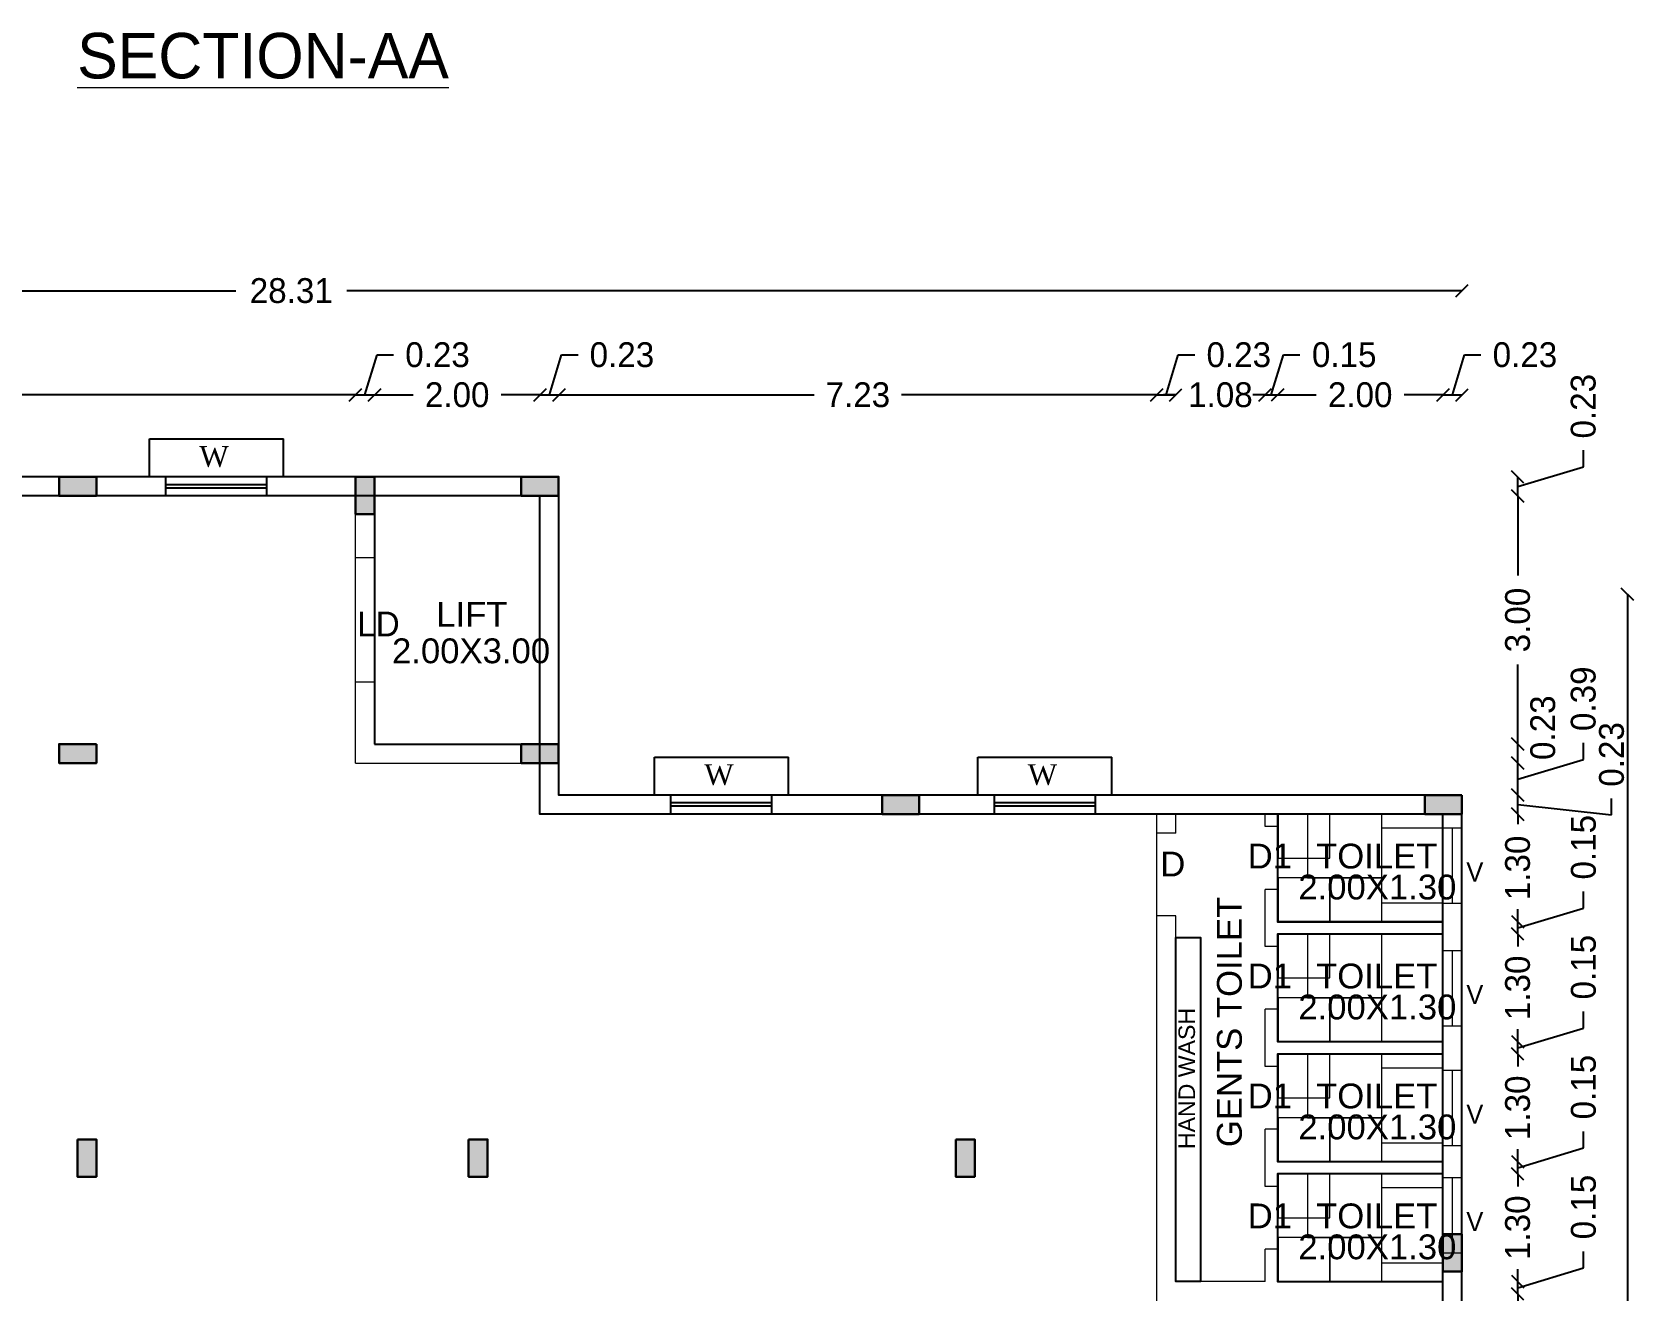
# Model space of a CAD drawing. Header units: metres. Extents: x -1560950 to -1560825, y 42726 to 42863.
# Drawn here: x -1560902.69 to -1560883.2, y 42806.38 to 42821.6 of the extents above; entities that cross this region are included whole.
import ezdxf

# ---------------------------------------------------------------- set-up
doc = ezdxf.new("R2010")
doc.units = ezdxf.units.M
doc.header["$LTSCALE"] = 750
doc.header["$MEASUREMENT"] = 0
doc.header["$PDMODE"] = 35
doc.header["$PDSIZE"] = 50
doc.layers.get('0').update_dxf_attribs({"lineweight": 5})
doc.layers.get('Defpoints').update_dxf_attribs({"lineweight": 0})
for name, color, linetype in [('BLK_1_FLR_1_BLT_UP_AREA', 1, 'Continuous'), ('BLK_1_FLR_1_CARPET_AREA', 10, 'Continuous'), ('BLK_1_FLR_1_LIFT_1', 30, 'Continuous'), ('BLK_1_FLR_1_REGULAR_ROOM_1', 117, 'Continuous'), ('BLK_1_FLR_1_URINAL', 235, 'Continuous'), ('BLK_1_FLR_1_WATER_CLOSET', 213, 'Continuous')]:
    doc.layers.add(name, color=color, linetype=linetype)
for name, color, linetype, lineweight in [('BLK_1_FLR_1_DRINKING_WATER', 7, 'Continuous', 5), ('BLK_1_FLR_1_SP_WC', 233, 'Continuous', 5), ('BLK_1_FLR_1_WASH', 243, 'Continuous', 5), ('TOILET_VENTILATION', 6, 'Continuous', 5), ('wall', 7, 'Continuous', 30)]:
    doc.layers.add(name, color=color, linetype=linetype, lineweight=lineweight)
doc.styles.add('2', font='swisscb.ttf', dxfattribs={"height": 1.1})
doc.styles.get("Standard").update_dxf_attribs({"font": 'arial.ttf'})
doc.styles.add('sunahari', font='framd.ttf', dxfattribs={"height": 0.3})
doc.dimstyles.new('CIVIL Mt.1', dxfattribs={"dimscale": 0, "dimtxt": 0.4, "dimasz": 0.15, "dimexe": 0.18, "dimexo": 0.0625, "dimgap": 0.1, "dimtad": 0, "dimzin": 0, "dimdsep": 46, "dimtxsty": 'sunahari', "dimblk": 'OBLIQUE', "dimcen": 0.09, "dimse1": 1, "dimse2": 1, "dimclrd": 253, "dimclrt": 4, "dimadec": 0, "dimazin": 0, "dimtfac": 1, "dimtofl": 0, "dimtmove": 1, "dimatfit": 3, "dimfxl": 0, "dimfrac": 2, "dimtolj": 1, "dimtzin": 0, "dimarcsym": 0})

# ---------------------------------------------------------------- blocks, each defined once
blk = doc.blocks.new('A$C1C442E2B')
at = {"ltscale": 0.25}
h = blk.add_hatch(color=43, dxfattribs=at)
h.dxf.hatch_style = 1
h.paths.add_polyline_path([(0.23, 0.45), (0, 0.45), (0, 0), (0.23, 0)])
at = {"layer": 'wall', "color": 240, "ltscale": 0.25}
blk.add_lwpolyline([(0, 0.45), (0.23, 0.45), (0.23, 0), (0, 0)], close=True, dxfattribs=at)
blk = doc.blocks.new('_Oblique')
at = {"color": 0, "linetype": 'ByBlock', "lineweight": -2}
blk.add_line((-0.5, -0.5), (0.5, 0.5), dxfattribs=at)
blk = doc.blocks.new('*D1147')
at = {"color": 253, "lineweight": -2, "ltscale": 0.25}
for p, q in [((-1560909.279, 42817.216), (-1560904.688, 42817.216)), ((-1560898.779, 42817.216), (-1560903.37, 42817.216))]:
    blk.add_line(p, q, dxfattribs=at)
at = {"layer": 'Defpoints', "color": 0, "ltscale": 0.25}
for p in [(-1560898.779, 42817.216), (-1560898.779, 42816.224), (-1560909.279, 42815.994)]:
    blk.add_point(p, dxfattribs=at)
at = {"color": 253, "lineweight": -2, "ltscale": 0.25, "xscale": 0.15, "yscale": 0.15, "zscale": 0.15, "rotation": 180}
blk.add_blockref('_Oblique', (-1560909.279, 42817.216), dxfattribs=at)
at = {"color": 253, "lineweight": -2, "ltscale": 0.25, "xscale": 0.15, "yscale": 0.15, "zscale": 0.15}
blk.add_blockref('_Oblique', (-1560898.779, 42817.216), dxfattribs=at)
at = {"color": 4, "ltscale": 0.25, "insert": (-1560904.029, 42817.216), "char_height": 0.3, "attachment_point": 5, "style": 'sunahari'}
blk.add_mtext('\\A1;10.50', dxfattribs=at)
blk = doc.blocks.new('*D1148')
at = {"color": 253, "lineweight": -2, "ltscale": 0.25}
for p, q in [((-1560898.664, 42817.216), (-1560898.518, 42817.7)), ((-1560898.518, 42817.7), (-1560898.318, 42817.7)), ((-1560898.779, 42817.216), (-1560898.549, 42817.216))]:
    blk.add_line(p, q, dxfattribs=at)
at = {"layer": 'Defpoints', "color": 0, "ltscale": 0.25}
for p in [(-1560898.549, 42817.216), (-1560898.779, 42816.224), (-1560898.549, 42815.994)]:
    blk.add_point(p, dxfattribs=at)
at = {"color": 253, "lineweight": -2, "ltscale": 0.25, "xscale": 0.15, "yscale": 0.15, "zscale": 0.15, "rotation": 180}
blk.add_blockref('_Oblique', (-1560898.779, 42817.216), dxfattribs=at)
at = {"color": 253, "lineweight": -2, "ltscale": 0.25, "xscale": 0.15, "yscale": 0.15, "zscale": 0.15}
blk.add_blockref('_Oblique', (-1560898.549, 42817.216), dxfattribs=at)
at = {"color": 4, "ltscale": 0.25, "insert": (-1560897.787, 42817.7), "char_height": 0.3, "attachment_point": 5, "style": 'sunahari'}
blk.add_mtext('\\A1;0.23', dxfattribs=at)
blk = doc.blocks.new('*D1149')
at = {"color": 253, "lineweight": -2, "ltscale": 0.25}
for p, q in [((-1560898.549, 42817.216), (-1560898.082, 42817.216)), ((-1560896.549, 42817.216), (-1560897.016, 42817.216))]:
    blk.add_line(p, q, dxfattribs=at)
at = {"layer": 'Defpoints', "color": 0, "ltscale": 0.25}
for p in [(-1560896.549, 42817.216), (-1560898.549, 42815.994), (-1560896.549, 42815.994)]:
    blk.add_point(p, dxfattribs=at)
at = {"color": 253, "lineweight": -2, "ltscale": 0.25, "xscale": 0.15, "yscale": 0.15, "zscale": 0.15, "rotation": 180}
blk.add_blockref('_Oblique', (-1560898.549, 42817.216), dxfattribs=at)
at = {"color": 253, "lineweight": -2, "ltscale": 0.25, "xscale": 0.15, "yscale": 0.15, "zscale": 0.15}
blk.add_blockref('_Oblique', (-1560896.549, 42817.216), dxfattribs=at)
at = {"color": 4, "ltscale": 0.25, "insert": (-1560897.549, 42817.216), "char_height": 0.3, "attachment_point": 5, "style": 'sunahari'}
blk.add_mtext('\\A1;2.00', dxfattribs=at)
blk = doc.blocks.new('*D1150')
at = {"color": 253, "lineweight": -2, "ltscale": 0.25}
for p, q in [((-1560896.434, 42817.216), (-1560896.288, 42817.7)), ((-1560896.288, 42817.7), (-1560896.088, 42817.7)), ((-1560896.549, 42817.216), (-1560896.319, 42817.216))]:
    blk.add_line(p, q, dxfattribs=at)
at = {"layer": 'Defpoints', "color": 0, "ltscale": 0.25}
for p in [(-1560896.319, 42817.216), (-1560896.319, 42816.224), (-1560896.549, 42815.994)]:
    blk.add_point(p, dxfattribs=at)
at = {"color": 253, "lineweight": -2, "ltscale": 0.25, "xscale": 0.15, "yscale": 0.15, "zscale": 0.15, "rotation": 180}
blk.add_blockref('_Oblique', (-1560896.549, 42817.216), dxfattribs=at)
at = {"color": 253, "lineweight": -2, "ltscale": 0.25, "xscale": 0.15, "yscale": 0.15, "zscale": 0.15}
blk.add_blockref('_Oblique', (-1560896.319, 42817.216), dxfattribs=at)
at = {"color": 4, "ltscale": 0.25, "insert": (-1560895.557, 42817.7), "char_height": 0.3, "attachment_point": 5, "style": 'sunahari'}
blk.add_mtext('\\A1;0.23', dxfattribs=at)
blk = doc.blocks.new('*D1151')
at = {"color": 253, "lineweight": -2, "ltscale": 0.25}
for p, q in [((-1560896.319, 42817.216), (-1560893.233, 42817.216)), ((-1560889.091, 42817.216), (-1560892.177, 42817.216))]:
    blk.add_line(p, q, dxfattribs=at)
at = {"layer": 'Defpoints', "color": 0, "ltscale": 0.25}
for p in [(-1560889.091, 42817.216), (-1560896.319, 42816.224), (-1560889.091, 42812.147)]:
    blk.add_point(p, dxfattribs=at)
at = {"color": 253, "lineweight": -2, "ltscale": 0.25, "xscale": 0.15, "yscale": 0.15, "zscale": 0.15, "rotation": 180}
blk.add_blockref('_Oblique', (-1560896.319, 42817.216), dxfattribs=at)
at = {"color": 253, "lineweight": -2, "ltscale": 0.25, "xscale": 0.15, "yscale": 0.15, "zscale": 0.15}
blk.add_blockref('_Oblique', (-1560889.091, 42817.216), dxfattribs=at)
at = {"color": 4, "ltscale": 0.25, "insert": (-1560892.705, 42817.216), "char_height": 0.3, "attachment_point": 5, "style": 'sunahari'}
blk.add_mtext('\\A1;7.23', dxfattribs=at)
blk = doc.blocks.new('*D1152')
at = {"color": 253, "lineweight": -2, "ltscale": 0.25}
for p, q in [((-1560888.976, 42817.216), (-1560888.831, 42817.7)), ((-1560888.831, 42817.7), (-1560888.631, 42817.7)), ((-1560889.091, 42817.216), (-1560888.861, 42817.216))]:
    blk.add_line(p, q, dxfattribs=at)
at = {"layer": 'Defpoints', "color": 0, "ltscale": 0.25}
for p in [(-1560888.861, 42817.216), (-1560889.091, 42812.147), (-1560888.861, 42812.147)]:
    blk.add_point(p, dxfattribs=at)
at = {"color": 253, "lineweight": -2, "ltscale": 0.25, "xscale": 0.15, "yscale": 0.15, "zscale": 0.15, "rotation": 180}
blk.add_blockref('_Oblique', (-1560889.091, 42817.216), dxfattribs=at)
at = {"color": 253, "lineweight": -2, "ltscale": 0.25, "xscale": 0.15, "yscale": 0.15, "zscale": 0.15}
blk.add_blockref('_Oblique', (-1560888.861, 42817.216), dxfattribs=at)
at = {"color": 4, "ltscale": 0.25, "insert": (-1560888.099, 42817.7), "char_height": 0.3, "attachment_point": 5, "style": 'sunahari'}
blk.add_mtext('\\A1;0.23', dxfattribs=at)
blk = doc.blocks.new('*D1153')
at = {"color": 253, "lineweight": -2, "ltscale": 0.25}
for p, q in [((-1560888.861, 42817.216), (-1560889.011, 42817.216)), ((-1560887.781, 42817.216), (-1560887.631, 42817.216))]:
    blk.add_line(p, q, dxfattribs=at)
at = {"layer": 'Defpoints', "color": 0, "ltscale": 0.25}
for p in [(-1560887.781, 42817.216), (-1560888.861, 42812.147), (-1560887.781, 42812.147)]:
    blk.add_point(p, dxfattribs=at)
at = {"color": 253, "lineweight": -2, "ltscale": 0.25, "xscale": 0.15, "yscale": 0.15, "zscale": 0.15}
blk.add_blockref('_Oblique', (-1560888.861, 42817.216), dxfattribs=at)
at = {"color": 253, "lineweight": -2, "ltscale": 0.25, "xscale": 0.15, "yscale": 0.15, "zscale": 0.15, "rotation": 180}
blk.add_blockref('_Oblique', (-1560887.781, 42817.216), dxfattribs=at)
at = {"color": 4, "ltscale": 0.25, "insert": (-1560888.321, 42817.216), "char_height": 0.3, "attachment_point": 5, "style": 'sunahari'}
blk.add_mtext('\\A1;1.08', dxfattribs=at)
blk = doc.blocks.new('*D1154')
at = {"color": 253, "lineweight": -2, "ltscale": 0.25}
for p, q in [((-1560887.706, 42817.216), (-1560887.56, 42817.701)), ((-1560887.56, 42817.701), (-1560887.36, 42817.701)), ((-1560887.781, 42817.216), (-1560887.931, 42817.216)), ((-1560887.781, 42817.216), (-1560887.631, 42817.216)), ((-1560887.631, 42817.216), (-1560887.481, 42817.216))]:
    blk.add_line(p, q, dxfattribs=at)
at = {"layer": 'Defpoints', "color": 0, "ltscale": 0.25}
for p in [(-1560887.631, 42817.216), (-1560887.781, 42812.147), (-1560887.631, 42812.147)]:
    blk.add_point(p, dxfattribs=at)
at = {"color": 253, "lineweight": -2, "ltscale": 0.25, "xscale": 0.15, "yscale": 0.15, "zscale": 0.15}
blk.add_blockref('_Oblique', (-1560887.781, 42817.216), dxfattribs=at)
at = {"color": 253, "lineweight": -2, "ltscale": 0.25, "xscale": 0.15, "yscale": 0.15, "zscale": 0.15, "rotation": 180}
blk.add_blockref('_Oblique', (-1560887.631, 42817.216), dxfattribs=at)
at = {"color": 4, "ltscale": 0.25, "insert": (-1560886.824, 42817.701), "char_height": 0.3, "attachment_point": 5, "style": 'sunahari'}
blk.add_mtext('\\A1;0.15', dxfattribs=at)
blk = doc.blocks.new('*D1155')
at = {"color": 253, "lineweight": -2, "ltscale": 0.25}
for p, q in [((-1560887.631, 42817.216), (-1560887.164, 42817.216)), ((-1560885.631, 42817.216), (-1560886.098, 42817.216))]:
    blk.add_line(p, q, dxfattribs=at)
at = {"layer": 'Defpoints', "color": 0, "ltscale": 0.25}
for p in [(-1560885.631, 42817.216), (-1560887.631, 42812.147), (-1560885.631, 42812.147)]:
    blk.add_point(p, dxfattribs=at)
at = {"color": 253, "lineweight": -2, "ltscale": 0.25, "xscale": 0.15, "yscale": 0.15, "zscale": 0.15, "rotation": 180}
blk.add_blockref('_Oblique', (-1560887.631, 42817.216), dxfattribs=at)
at = {"color": 253, "lineweight": -2, "ltscale": 0.25, "xscale": 0.15, "yscale": 0.15, "zscale": 0.15}
blk.add_blockref('_Oblique', (-1560885.631, 42817.216), dxfattribs=at)
at = {"color": 4, "ltscale": 0.25, "insert": (-1560886.631, 42817.216), "char_height": 0.3, "attachment_point": 5, "style": 'sunahari'}
blk.add_mtext('\\A1;2.00', dxfattribs=at)
blk = doc.blocks.new('*D1156')
at = {"color": 253, "lineweight": -2, "ltscale": 0.25}
for p, q in [((-1560885.516, 42817.216), (-1560885.371, 42817.7)), ((-1560885.371, 42817.7), (-1560885.171, 42817.7)), ((-1560885.631, 42817.216), (-1560885.401, 42817.216))]:
    blk.add_line(p, q, dxfattribs=at)
at = {"layer": 'Defpoints', "color": 0, "ltscale": 0.25}
for p in [(-1560885.401, 42817.216), (-1560885.401, 42812.377), (-1560885.631, 42812.147)]:
    blk.add_point(p, dxfattribs=at)
at = {"color": 253, "lineweight": -2, "ltscale": 0.25, "xscale": 0.15, "yscale": 0.15, "zscale": 0.15, "rotation": 180}
blk.add_blockref('_Oblique', (-1560885.631, 42817.216), dxfattribs=at)
at = {"color": 253, "lineweight": -2, "ltscale": 0.25, "xscale": 0.15, "yscale": 0.15, "zscale": 0.15}
blk.add_blockref('_Oblique', (-1560885.401, 42817.216), dxfattribs=at)
at = {"color": 4, "ltscale": 0.25, "insert": (-1560884.639, 42817.7), "char_height": 0.3, "attachment_point": 5, "style": 'sunahari'}
blk.add_mtext('\\A1;0.23', dxfattribs=at)
blk = doc.blocks.new('*D1157')
at = {"color": 253, "lineweight": -2, "ltscale": 0.25}
for p, q in [((-1560913.709, 42818.475), (-1560900.226, 42818.475)), ((-1560885.401, 42818.475), (-1560898.884, 42818.475))]:
    blk.add_line(p, q, dxfattribs=at)
at = {"layer": 'Defpoints', "color": 0, "ltscale": 0.25}
for p in [(-1560885.401, 42818.475), (-1560913.709, 42816.224), (-1560885.401, 42812.377)]:
    blk.add_point(p, dxfattribs=at)
at = {"color": 253, "lineweight": -2, "ltscale": 0.25, "xscale": 0.15, "yscale": 0.15, "zscale": 0.15, "rotation": 180}
blk.add_blockref('_Oblique', (-1560913.709, 42818.475), dxfattribs=at)
at = {"color": 253, "lineweight": -2, "ltscale": 0.25, "xscale": 0.15, "yscale": 0.15, "zscale": 0.15}
blk.add_blockref('_Oblique', (-1560885.401, 42818.475), dxfattribs=at)
at = {"color": 4, "ltscale": 0.25, "insert": (-1560899.555, 42818.475), "char_height": 0.3, "attachment_point": 5, "style": 'sunahari'}
blk.add_mtext('\\A1;28.31', dxfattribs=at)
blk = doc.blocks.new('*D1174')
at = {"color": 253, "lineweight": -2, "ltscale": 0.25}
for p, q in [((-1560884.727, 42806.347), (-1560884.727, 42806.224)), ((-1560884.727, 42805.047), (-1560884.727, 42805.17))]:
    blk.add_line(p, q, dxfattribs=at)
at = {"layer": 'Defpoints', "color": 0, "ltscale": 0.25}
for p in [(-1560885.631, 42806.347), (-1560884.727, 42806.347), (-1560885.631, 42805.047)]:
    blk.add_point(p, dxfattribs=at)
at = {"color": 253, "lineweight": -2, "ltscale": 0.25, "xscale": 0.15, "yscale": 0.15, "zscale": 0.15}
for p, rotation in [((-1560884.727, 42806.347), 90), ((-1560884.727, 42805.047), 270)]:
    blk.add_blockref('_Oblique', p, dxfattribs=dict(at, rotation=rotation))
at = {"color": 4, "ltscale": 0.25, "insert": (-1560884.727, 42805.697), "char_height": 0.3, "attachment_point": 5, "rotation": 90, "style": 'sunahari'}
blk.add_mtext('\\A1;1.30', dxfattribs=at)
blk = doc.blocks.new('*D1175')
at = {"color": 253, "lineweight": -2, "ltscale": 0.25}
for p, q in [((-1560883.931, 42806.661), (-1560883.931, 42806.861)), ((-1560884.727, 42806.422), (-1560883.931, 42806.661)), ((-1560884.727, 42806.497), (-1560884.727, 42806.647)), ((-1560884.727, 42806.347), (-1560884.727, 42806.497)), ((-1560884.727, 42806.347), (-1560884.727, 42806.197))]:
    blk.add_line(p, q, dxfattribs=at)
at = {"layer": 'Defpoints', "color": 0, "ltscale": 0.25}
for p in [(-1560885.631, 42806.497), (-1560884.727, 42806.497), (-1560885.631, 42806.347)]:
    blk.add_point(p, dxfattribs=at)
at = {"color": 253, "lineweight": -2, "ltscale": 0.25, "xscale": 0.15, "yscale": 0.15, "zscale": 0.15}
for p, rotation in [((-1560884.727, 42806.497), 270), ((-1560884.727, 42806.347), 90)]:
    blk.add_blockref('_Oblique', p, dxfattribs=dict(at, rotation=rotation))
at = {"color": 4, "ltscale": 0.25, "insert": (-1560883.931, 42807.397), "char_height": 0.3, "attachment_point": 5, "rotation": 90, "style": 'sunahari'}
blk.add_mtext('\\A1;0.15', dxfattribs=at)
blk = doc.blocks.new('*D1176')
at = {"color": 253, "lineweight": -2, "ltscale": 0.25}
for p, q in [((-1560884.727, 42807.797), (-1560884.727, 42807.674)), ((-1560884.727, 42806.497), (-1560884.727, 42806.62))]:
    blk.add_line(p, q, dxfattribs=at)
at = {"layer": 'Defpoints', "color": 0, "ltscale": 0.25}
for p in [(-1560885.631, 42807.797), (-1560884.727, 42807.797), (-1560885.631, 42806.497)]:
    blk.add_point(p, dxfattribs=at)
at = {"color": 253, "lineweight": -2, "ltscale": 0.25, "xscale": 0.15, "yscale": 0.15, "zscale": 0.15}
for p, rotation in [((-1560884.727, 42807.797), 90), ((-1560884.727, 42806.497), 270)]:
    blk.add_blockref('_Oblique', p, dxfattribs=dict(at, rotation=rotation))
at = {"color": 4, "ltscale": 0.25, "insert": (-1560884.727, 42807.147), "char_height": 0.3, "attachment_point": 5, "rotation": 90, "style": 'sunahari'}
blk.add_mtext('\\A1;1.30', dxfattribs=at)
blk = doc.blocks.new('*D1177')
at = {"color": 253, "lineweight": -2, "ltscale": 0.25}
for p, q in [((-1560883.931, 42808.111), (-1560883.931, 42808.311)), ((-1560884.727, 42807.872), (-1560883.931, 42808.111)), ((-1560884.727, 42807.947), (-1560884.727, 42808.097)), ((-1560884.727, 42807.797), (-1560884.727, 42807.947)), ((-1560884.727, 42807.797), (-1560884.727, 42807.647))]:
    blk.add_line(p, q, dxfattribs=at)
at = {"layer": 'Defpoints', "color": 0, "ltscale": 0.25}
for p in [(-1560885.631, 42807.947), (-1560884.727, 42807.947), (-1560885.631, 42807.797)]:
    blk.add_point(p, dxfattribs=at)
at = {"color": 253, "lineweight": -2, "ltscale": 0.25, "xscale": 0.15, "yscale": 0.15, "zscale": 0.15}
for p, rotation in [((-1560884.727, 42807.947), 270), ((-1560884.727, 42807.797), 90)]:
    blk.add_blockref('_Oblique', p, dxfattribs=dict(at, rotation=rotation))
at = {"color": 4, "ltscale": 0.25, "insert": (-1560883.931, 42808.847), "char_height": 0.3, "attachment_point": 5, "rotation": 90, "style": 'sunahari'}
blk.add_mtext('\\A1;0.15', dxfattribs=at)
blk = doc.blocks.new('*D1178')
at = {"color": 253, "lineweight": -2, "ltscale": 0.25}
for p, q in [((-1560884.727, 42809.247), (-1560884.727, 42809.124)), ((-1560884.727, 42807.947), (-1560884.727, 42808.07))]:
    blk.add_line(p, q, dxfattribs=at)
at = {"layer": 'Defpoints', "color": 0, "ltscale": 0.25}
for p in [(-1560885.631, 42809.247), (-1560884.727, 42809.247), (-1560885.631, 42807.947)]:
    blk.add_point(p, dxfattribs=at)
at = {"color": 253, "lineweight": -2, "ltscale": 0.25, "xscale": 0.15, "yscale": 0.15, "zscale": 0.15}
for p, rotation in [((-1560884.727, 42809.247), 90), ((-1560884.727, 42807.947), 270)]:
    blk.add_blockref('_Oblique', p, dxfattribs=dict(at, rotation=rotation))
at = {"color": 4, "ltscale": 0.25, "insert": (-1560884.727, 42808.597), "char_height": 0.3, "attachment_point": 5, "rotation": 90, "style": 'sunahari'}
blk.add_mtext('\\A1;1.30', dxfattribs=at)
blk = doc.blocks.new('*D1179')
at = {"color": 253, "lineweight": -2, "ltscale": 0.25}
for p, q in [((-1560883.931, 42809.561), (-1560883.931, 42809.761)), ((-1560884.727, 42809.322), (-1560883.931, 42809.561)), ((-1560884.727, 42809.397), (-1560884.727, 42809.547)), ((-1560884.727, 42809.247), (-1560884.727, 42809.397)), ((-1560884.727, 42809.247), (-1560884.727, 42809.097))]:
    blk.add_line(p, q, dxfattribs=at)
at = {"layer": 'Defpoints', "color": 0, "ltscale": 0.25}
for p in [(-1560885.631, 42809.397), (-1560884.727, 42809.397), (-1560885.631, 42809.247)]:
    blk.add_point(p, dxfattribs=at)
at = {"color": 253, "lineweight": -2, "ltscale": 0.25, "xscale": 0.15, "yscale": 0.15, "zscale": 0.15}
for p, rotation in [((-1560884.727, 42809.397), 270), ((-1560884.727, 42809.247), 90)]:
    blk.add_blockref('_Oblique', p, dxfattribs=dict(at, rotation=rotation))
at = {"color": 4, "ltscale": 0.25, "insert": (-1560883.931, 42810.297), "char_height": 0.3, "attachment_point": 5, "rotation": 90, "style": 'sunahari'}
blk.add_mtext('\\A1;0.15', dxfattribs=at)
blk = doc.blocks.new('*D1180')
at = {"color": 253, "lineweight": -2, "ltscale": 0.25}
for p, q in [((-1560884.727, 42810.697), (-1560884.727, 42810.574)), ((-1560884.727, 42809.397), (-1560884.727, 42809.52))]:
    blk.add_line(p, q, dxfattribs=at)
at = {"layer": 'Defpoints', "color": 0, "ltscale": 0.25}
for p in [(-1560885.631, 42810.697), (-1560884.727, 42810.697), (-1560885.631, 42809.397)]:
    blk.add_point(p, dxfattribs=at)
at = {"color": 253, "lineweight": -2, "ltscale": 0.25, "xscale": 0.15, "yscale": 0.15, "zscale": 0.15}
for p, rotation in [((-1560884.727, 42810.697), 90), ((-1560884.727, 42809.397), 270)]:
    blk.add_blockref('_Oblique', p, dxfattribs=dict(at, rotation=rotation))
at = {"color": 4, "ltscale": 0.25, "insert": (-1560884.727, 42810.047), "char_height": 0.3, "attachment_point": 5, "rotation": 90, "style": 'sunahari'}
blk.add_mtext('\\A1;1.30', dxfattribs=at)
blk = doc.blocks.new('*D1181')
at = {"color": 253, "lineweight": -2, "ltscale": 0.25}
for p, q in [((-1560883.931, 42811.011), (-1560883.931, 42811.211)), ((-1560884.727, 42810.772), (-1560883.931, 42811.011)), ((-1560884.727, 42810.847), (-1560884.727, 42810.997)), ((-1560884.727, 42810.697), (-1560884.727, 42810.847)), ((-1560884.727, 42810.697), (-1560884.727, 42810.547))]:
    blk.add_line(p, q, dxfattribs=at)
at = {"layer": 'Defpoints', "color": 0, "ltscale": 0.25}
for p in [(-1560885.631, 42810.847), (-1560885.631, 42810.697), (-1560884.727, 42810.847)]:
    blk.add_point(p, dxfattribs=at)
at = {"color": 253, "lineweight": -2, "ltscale": 0.25, "xscale": 0.15, "yscale": 0.15, "zscale": 0.15}
for p, rotation in [((-1560884.727, 42810.847), 270), ((-1560884.727, 42810.697), 90)]:
    blk.add_blockref('_Oblique', p, dxfattribs=dict(at, rotation=rotation))
at = {"color": 4, "ltscale": 0.25, "insert": (-1560883.931, 42811.747), "char_height": 0.3, "attachment_point": 5, "rotation": 90, "style": 'sunahari'}
blk.add_mtext('\\A1;0.15', dxfattribs=at)
blk = doc.blocks.new('*D1182')
at = {"color": 253, "lineweight": -2, "ltscale": 0.25}
for p, q in [((-1560884.727, 42812.147), (-1560884.727, 42812.024)), ((-1560884.727, 42810.847), (-1560884.727, 42810.97))]:
    blk.add_line(p, q, dxfattribs=at)
at = {"layer": 'Defpoints', "color": 0, "ltscale": 0.25}
for p in [(-1560885.631, 42812.147), (-1560884.727, 42812.147), (-1560885.631, 42810.847)]:
    blk.add_point(p, dxfattribs=at)
at = {"color": 253, "lineweight": -2, "ltscale": 0.25, "xscale": 0.15, "yscale": 0.15, "zscale": 0.15}
for p, rotation in [((-1560884.727, 42812.147), 90), ((-1560884.727, 42810.847), 270)]:
    blk.add_blockref('_Oblique', p, dxfattribs=dict(at, rotation=rotation))
at = {"color": 4, "ltscale": 0.25, "insert": (-1560884.727, 42811.497), "char_height": 0.3, "attachment_point": 5, "rotation": 90, "style": 'sunahari'}
blk.add_mtext('\\A1;1.30', dxfattribs=at)
blk = doc.blocks.new('*D1183')
at = {"color": 253, "lineweight": -2, "ltscale": 0.25}
for p, q in [((-1560884.727, 42812.147), (-1560884.727, 42812.377)), ((-1560884.727, 42812.262), (-1560883.591, 42812.138)), ((-1560883.591, 42812.138), (-1560883.591, 42812.338))]:
    blk.add_line(p, q, dxfattribs=at)
at = {"layer": 'Defpoints', "color": 0, "ltscale": 0.25}
for p in [(-1560885.401, 42812.377), (-1560884.727, 42812.377), (-1560885.631, 42812.147)]:
    blk.add_point(p, dxfattribs=at)
at = {"color": 253, "lineweight": -2, "ltscale": 0.25, "xscale": 0.15, "yscale": 0.15, "zscale": 0.15}
for p, rotation in [((-1560884.727, 42812.377), 90), ((-1560884.727, 42812.147), 270)]:
    blk.add_blockref('_Oblique', p, dxfattribs=dict(at, rotation=rotation))
at = {"color": 4, "ltscale": 0.25, "insert": (-1560883.591, 42812.869), "char_height": 0.3, "attachment_point": 5, "rotation": 90, "style": 'sunahari'}
blk.add_mtext('\\A1;0.23', dxfattribs=at)
blk = doc.blocks.new('*D1184')
at = {"color": 253, "lineweight": -2, "ltscale": 0.25}
for p, q in [((-1560883.933, 42812.809), (-1560883.933, 42813.009)), ((-1560884.727, 42812.571), (-1560883.933, 42812.809)), ((-1560884.727, 42812.377), (-1560884.727, 42812.764))]:
    blk.add_line(p, q, dxfattribs=at)
at = {"layer": 'Defpoints', "color": 0, "ltscale": 0.25}
for p in [(-1560896.704, 42812.764), (-1560884.727, 42812.764), (-1560885.556, 42812.377)]:
    blk.add_point(p, dxfattribs=at)
at = {"color": 253, "lineweight": -2, "ltscale": 0.25, "xscale": 0.15, "yscale": 0.15, "zscale": 0.15}
for p, rotation in [((-1560884.727, 42812.764), 90), ((-1560884.727, 42812.377), 270)]:
    blk.add_blockref('_Oblique', p, dxfattribs=dict(at, rotation=rotation))
at = {"color": 4, "ltscale": 0.25, "insert": (-1560883.933, 42813.542), "char_height": 0.3, "attachment_point": 5, "rotation": 90, "style": 'sunahari'}
blk.add_mtext('\\A1;0.39', dxfattribs=at)
blk = doc.blocks.new('*D1185')
at = {"color": 253, "lineweight": -2, "ltscale": 0.25}
blk.add_line((-1560884.727, 42812.764), (-1560884.727, 42812.994), dxfattribs=at)
at = {"layer": 'Defpoints', "color": 0, "ltscale": 0.25}
for p in [(-1560896.704, 42812.994), (-1560884.727, 42812.994), (-1560896.704, 42812.764)]:
    blk.add_point(p, dxfattribs=at)
at = {"color": 253, "lineweight": -2, "ltscale": 0.25, "xscale": 0.15, "yscale": 0.15, "zscale": 0.15}
for p, rotation in [((-1560884.727, 42812.994), 90), ((-1560884.727, 42812.764), 270)]:
    blk.add_blockref('_Oblique', p, dxfattribs=dict(at, rotation=rotation))
at = {"color": 4, "ltscale": 0.25, "insert": (-1560884.422, 42813.192), "char_height": 0.3, "attachment_point": 5, "rotation": 90, "style": 'sunahari'}
blk.add_mtext('\\A1;0.23', dxfattribs=at)
blk = doc.blocks.new('*D1186')
at = {"color": 253, "lineweight": -2, "ltscale": 0.25}
for p, q in [((-1560884.727, 42815.994), (-1560884.727, 42815.031)), ((-1560884.727, 42812.994), (-1560884.727, 42813.957))]:
    blk.add_line(p, q, dxfattribs=at)
at = {"layer": 'Defpoints', "color": 0, "ltscale": 0.25}
for p in [(-1560896.474, 42815.994), (-1560884.727, 42815.994), (-1560896.704, 42812.994)]:
    blk.add_point(p, dxfattribs=at)
at = {"color": 253, "lineweight": -2, "ltscale": 0.25, "xscale": 0.15, "yscale": 0.15, "zscale": 0.15}
for p, rotation in [((-1560884.727, 42815.994), 90), ((-1560884.727, 42812.994), 270)]:
    blk.add_blockref('_Oblique', p, dxfattribs=dict(at, rotation=rotation))
at = {"color": 4, "ltscale": 0.25, "insert": (-1560884.727, 42814.494), "char_height": 0.3, "attachment_point": 5, "rotation": 90, "style": 'sunahari'}
blk.add_mtext('\\A1;3.00', dxfattribs=at)
blk = doc.blocks.new('*D1187')
at = {"color": 253, "lineweight": -2, "ltscale": 0.25}
for p, q in [((-1560883.933, 42816.347), (-1560883.933, 42816.547)), ((-1560884.727, 42816.109), (-1560883.933, 42816.347)), ((-1560884.727, 42815.994), (-1560884.727, 42816.224))]:
    blk.add_line(p, q, dxfattribs=at)
at = {"layer": 'Defpoints', "color": 0, "ltscale": 0.25}
for p in [(-1560896.474, 42816.224), (-1560884.727, 42816.224), (-1560896.474, 42815.994)]:
    blk.add_point(p, dxfattribs=at)
at = {"color": 253, "lineweight": -2, "ltscale": 0.25, "xscale": 0.15, "yscale": 0.15, "zscale": 0.15}
for p, rotation in [((-1560884.727, 42816.224), 90), ((-1560884.727, 42815.994), 270)]:
    blk.add_blockref('_Oblique', p, dxfattribs=dict(at, rotation=rotation))
at = {"color": 4, "ltscale": 0.25, "insert": (-1560883.933, 42817.079), "char_height": 0.3, "attachment_point": 5, "rotation": 90, "style": 'sunahari'}
blk.add_mtext('\\A1;0.23', dxfattribs=at)
blk = doc.blocks.new('*D1188')
at = {"color": 253, "lineweight": -2, "ltscale": 0.25}
for p, q in [((-1560883.399, 42814.806), (-1560883.399, 42802.981)), ((-1560883.399, 42789.835), (-1560883.399, 42801.66))]:
    blk.add_line(p, q, dxfattribs=at)
at = {"layer": 'Defpoints', "color": 0, "ltscale": 0.25}
for p in [(-1560896.319, 42814.806), (-1560883.399, 42814.806), (-1560892.182, 42789.835)]:
    blk.add_point(p, dxfattribs=at)
at = {"color": 253, "lineweight": -2, "ltscale": 0.25, "xscale": 0.15, "yscale": 0.15, "zscale": 0.15}
for p, rotation in [((-1560883.399, 42814.806), 90), ((-1560883.399, 42789.835), 270)]:
    blk.add_blockref('_Oblique', p, dxfattribs=dict(at, rotation=rotation))
at = {"color": 4, "ltscale": 0.25, "insert": (-1560883.399, 42802.32), "char_height": 0.3, "attachment_point": 5, "rotation": 90, "style": 'sunahari'}
blk.add_mtext('\\A1;24.97', dxfattribs=at)

msp = doc.modelspace()

# ---------------------------------------------------------------- linework, layer by layer
at = {"color": 0, "lineweight": -3}
for p, q in [((-1560901.26968, 42816.22405), (-1560901.26968, 42816.68405)), ((-1560901.26968, 42816.68405), (-1560899.64968, 42816.68405)), ((-1560899.64968, 42816.22405), (-1560899.64968, 42816.68405)), ((-1560901.06968, 42815.99405), (-1560901.06968, 42816.22405)), ((-1560899.84968, 42815.99405), (-1560899.84968, 42816.22405)), ((-1560899.84968, 42816.12905), (-1560901.06968, 42816.12905)), ((-1560899.84968, 42816.08905), (-1560901.06968, 42816.08905)), ((-1560895.16459, 42812.37727), (-1560895.16459, 42812.83727)), ((-1560895.16459, 42812.83727), (-1560893.54459, 42812.83727)), ((-1560893.54459, 42812.37727), (-1560893.54459, 42812.83727)), ((-1560891.25317, 42812.37727), (-1560891.25317, 42812.83727)), ((-1560891.25317, 42812.83727), (-1560889.63317, 42812.83727)), ((-1560889.63317, 42812.37727), (-1560889.63317, 42812.83727)), ((-1560894.96459, 42812.14727), (-1560894.96459, 42812.37727)), ((-1560893.74459, 42812.28227), (-1560894.96459, 42812.28227)), ((-1560893.74459, 42812.24227), (-1560894.96459, 42812.24227)), ((-1560893.74459, 42812.14727), (-1560893.74459, 42812.37727)), ((-1560891.05317, 42812.14727), (-1560891.05317, 42812.37727)), ((-1560889.83317, 42812.28227), (-1560891.05317, 42812.28227)), ((-1560889.83317, 42812.24227), (-1560891.05317, 42812.24227)), ((-1560889.83317, 42812.14727), (-1560889.83317, 42812.37727))]:
    msp.add_line(p, q, dxfattribs=at)
at = {"color": 0, "ltscale": 0.25}
for p, q in [((-1560896.31883, 42816.22405), (-1560913.70881, 42816.22405)), ((-1560898.77883, 42812.76405), (-1560898.77883, 42816.22405)), ((-1560896.31883, 42812.37727), (-1560896.31883, 42816.22405)), ((-1560896.31883, 42815.99405), (-1560913.70881, 42815.99405)), ((-1560898.54883, 42815.24405), (-1560898.54883, 42815.99405)), ((-1560896.54883, 42815.99405), (-1560898.54883, 42815.99405)), ((-1560896.54883, 42812.14727), (-1560896.54883, 42815.99405)), ((-1560898.54883, 42815.24405), (-1560898.77883, 42815.24405)), ((-1560898.54883, 42813.74405), (-1560898.77883, 42813.74405)), ((-1560898.54883, 42812.99405), (-1560898.54883, 42813.74405)), ((-1560898.54883, 42812.99405), (-1560896.54883, 42812.99405)), ((-1560898.77883, 42812.76405), (-1560896.54883, 42812.76405)), ((-1560892.18151, 42812.37727), (-1560896.31883, 42812.37727)), ((-1560885.40101, 42812.37727), (-1560892.18151, 42812.37727)), ((-1560885.40101, 42801.3081), (-1560885.40101, 42812.37727)), ((-1560892.18151, 42812.14727), (-1560896.54883, 42812.14727)), ((-1560889.09101, 42812.14727), (-1560892.18151, 42812.14727)), ((-1560889.09101, 42801.5381), (-1560889.09101, 42812.14727)), ((-1560888.86101, 42811.91727), (-1560888.86101, 42812.14727)), ((-1560887.78101, 42812.14727), (-1560888.86101, 42812.14727)), ((-1560887.78101, 42811.99727), (-1560887.78101, 42812.14727)), ((-1560887.63101, 42811.99727), (-1560887.63101, 42812.14727)), ((-1560885.63101, 42812.14727), (-1560887.63101, 42812.14727)), ((-1560885.63101, 42810.84727), (-1560885.63101, 42812.14727)), ((-1560888.86101, 42811.91727), (-1560889.09101, 42811.91727)), ((-1560887.63101, 42811.99727), (-1560887.78101, 42811.99727)), ((-1560885.63101, 42811.97961), (-1560885.40101, 42811.97961)), ((-1560885.51601, 42811.06961), (-1560885.51601, 42811.97961)), ((-1560887.78101, 42810.54727), (-1560887.78101, 42811.23727)), ((-1560887.63101, 42811.23727), (-1560887.78101, 42811.23727)), ((-1560887.63101, 42810.84727), (-1560887.63101, 42811.23727)), ((-1560885.63101, 42811.06961), (-1560885.40101, 42811.06961)), ((-1560888.86101, 42810.91727), (-1560889.09101, 42810.91727)), ((-1560888.86101, 42806.49727), (-1560888.86101, 42810.91727)), ((-1560885.63101, 42810.84727), (-1560887.63101, 42810.84727)), ((-1560887.63101, 42810.54727), (-1560887.63101, 42810.69727)), ((-1560885.63101, 42810.69727), (-1560887.63101, 42810.69727)), ((-1560885.63101, 42809.39727), (-1560885.63101, 42810.69727)), ((-1560888.86101, 42810.65751), (-1560888.56101, 42810.65751)), ((-1560888.56101, 42806.49727), (-1560888.56101, 42810.65751)), ((-1560887.63101, 42810.54727), (-1560887.78101, 42810.54727)), ((-1560885.63101, 42810.49867), (-1560885.40101, 42810.49867)), ((-1560885.51601, 42809.58867), (-1560885.51601, 42810.49867)), ((-1560887.78101, 42809.09727), (-1560887.78101, 42809.78727)), ((-1560887.63101, 42809.78727), (-1560887.78101, 42809.78727)), ((-1560887.63101, 42809.39727), (-1560887.63101, 42809.78727)), ((-1560885.63101, 42809.58867), (-1560885.40101, 42809.58867)), ((-1560885.63101, 42809.39727), (-1560887.63101, 42809.39727)), ((-1560887.63101, 42809.09727), (-1560887.63101, 42809.24727)), ((-1560885.63101, 42809.24727), (-1560887.63101, 42809.24727)), ((-1560885.63101, 42807.94727), (-1560885.63101, 42809.24727)), ((-1560887.63101, 42809.09727), (-1560887.78101, 42809.09727)), ((-1560885.63101, 42809.05202), (-1560885.40101, 42809.05202)), ((-1560885.51601, 42808.14202), (-1560885.51601, 42809.05202)), ((-1560887.78101, 42807.64727), (-1560887.78101, 42808.33727)), ((-1560887.63101, 42808.33727), (-1560887.78101, 42808.33727)), ((-1560887.63101, 42807.94727), (-1560887.63101, 42808.33727)), ((-1560885.63101, 42808.14202), (-1560885.40101, 42808.14202)), ((-1560885.63101, 42807.94727), (-1560887.63101, 42807.94727)), ((-1560887.63101, 42807.64727), (-1560887.63101, 42807.79727)), ((-1560885.63101, 42807.79727), (-1560887.63101, 42807.79727)), ((-1560885.63101, 42806.49727), (-1560885.63101, 42807.79727)), ((-1560885.63101, 42807.75269), (-1560885.40101, 42807.75269)), ((-1560885.51601, 42806.84269), (-1560885.51601, 42807.75269)), ((-1560887.63101, 42807.64727), (-1560887.78101, 42807.64727)), ((-1560887.78101, 42806.49727), (-1560887.78101, 42806.88727)), ((-1560887.63101, 42806.88727), (-1560887.78101, 42806.88727)), ((-1560887.63101, 42806.49727), (-1560887.63101, 42806.88727)), ((-1560885.63101, 42806.84269), (-1560885.40101, 42806.84269)), ((-1560887.78101, 42806.49727), (-1560888.86101, 42806.49727)), ((-1560885.63101, 42806.49727), (-1560887.63101, 42806.49727))]:
    msp.add_line(p, q, dxfattribs=at)
at = {"layer": 'BLK_1_FLR_1_BLT_UP_AREA', "color": 52}
msp.add_lwpolyline([(-1560885.40101, 42812.37727), (-1560892.18151, 42812.37727), (-1560896.31883, 42812.37727), (-1560896.31883, 42816.22405), (-1560913.70881, 42816.22405), (-1560913.70881, 42812.37727), (-1560913.70881, 42794.32177), (-1560908.62891, 42794.32177), (-1560908.62891, 42789.83499), (-1560892.18151, 42789.83499), (-1560892.18151, 42794.32177), (-1560892.18151, 42801.3081), (-1560885.40101, 42801.3081)], close=True, dxfattribs=at)
at = {"layer": 'BLK_1_FLR_1_CARPET_AREA', "color": 52}
msp.add_lwpolyline([(-1560885.63101, 42812.14727), (-1560892.18151, 42812.14727), (-1560896.54883, 42812.14727), (-1560896.54883, 42815.99405), (-1560913.47881, 42815.99405), (-1560913.47881, 42812.37727), (-1560913.47881, 42794.55177), (-1560908.39891, 42794.55177), (-1560908.39891, 42790.06499), (-1560892.41151, 42790.06499), (-1560892.41151, 42794.32177), (-1560892.41151, 42801.5381), (-1560885.63101, 42801.5381)], close=True, dxfattribs=at)
at = {"layer": 'BLK_1_FLR_1_DRINKING_WATER', "color": 7}
for points in [[(-1560886.99646, 42812.14691), (-1560887.62309, 42812.14691), (-1560887.62309, 42811.61656), (-1560886.99646, 42811.61656)], [(-1560886.99646, 42810.69691), (-1560887.62309, 42810.69691), (-1560887.62309, 42810.16656), (-1560886.99646, 42810.16656)], [(-1560886.99646, 42809.24691), (-1560887.62309, 42809.24691), (-1560887.62309, 42808.71656), (-1560886.99646, 42808.71656)], [(-1560886.99646, 42807.79691), (-1560887.62309, 42807.79691), (-1560887.62309, 42807.26656), (-1560886.99646, 42807.26656)]]:
    msp.add_lwpolyline(points, close=True, dxfattribs=at)
at = {"layer": 'BLK_1_FLR_1_LIFT_1'}
msp.add_lwpolyline([(-1560898.54919, 42812.99405), (-1560896.54919, 42812.99405), (-1560896.54919, 42815.99441), (-1560898.54919, 42815.99441)], close=True, dxfattribs=at)
at = {"layer": 'BLK_1_FLR_1_REGULAR_ROOM_1', "color": 2}
msp.add_lwpolyline([(-1560885.63101, 42812.14727), (-1560892.18151, 42812.14727), (-1560896.54883, 42812.14727), (-1560896.54883, 42815.99405), (-1560913.47881, 42815.99405), (-1560913.47881, 42812.37727), (-1560913.47881, 42794.55177), (-1560908.39891, 42794.55177), (-1560908.39891, 42790.06499), (-1560892.41151, 42790.06499), (-1560892.41151, 42794.32177), (-1560892.41151, 42801.5381), (-1560885.63101, 42801.5381)], close=True, dxfattribs=at)
at = {"layer": 'BLK_1_FLR_1_SP_WC', "color": 233}
for points in [[(-1560886.36982, 42811.37727), (-1560886.99646, 42811.37727), (-1560886.99646, 42810.84691), (-1560886.36982, 42810.84691)], [(-1560886.36982, 42809.92727), (-1560886.99646, 42809.92727), (-1560886.99646, 42809.39691), (-1560886.36982, 42809.39691)], [(-1560886.36982, 42808.47727), (-1560886.99646, 42808.47727), (-1560886.99646, 42807.94691), (-1560886.36982, 42807.94691)], [(-1560886.36982, 42807.02727), (-1560886.99646, 42807.02727), (-1560886.99646, 42806.49691), (-1560886.36982, 42806.49691)]]:
    msp.add_lwpolyline(points, close=True, dxfattribs=at)
at = {"layer": 'BLK_1_FLR_1_URINAL', "color": 235}
msp.add_lwpolyline([(-1560888.86137, 42810.65715), (-1560888.56137, 42810.65715), (-1560888.56137, 42806.49691), (-1560888.86137, 42806.49691)], close=True, dxfattribs=at)
at = {"layer": 'BLK_1_FLR_1_WASH', "color": 60}
for points in [[(-1560885.63137, 42811.06925), (-1560886.36982, 42811.06925), (-1560886.36982, 42811.98161), (-1560885.63137, 42811.98161)], [(-1560885.63137, 42809.39691), (-1560886.36982, 42809.39691), (-1560886.36982, 42810.69691), (-1560885.63137, 42810.69691)], [(-1560885.63137, 42808.16925), (-1560886.36982, 42808.16925), (-1560886.36982, 42809.08161), (-1560885.63137, 42809.08161)], [(-1560885.63137, 42806.71925), (-1560886.36982, 42806.71925), (-1560886.36982, 42807.63161), (-1560885.63137, 42807.63161)]]:
    msp.add_lwpolyline(points, close=True, dxfattribs=at)
at = {"layer": 'BLK_1_FLR_1_WASH', "color": 56}
for points in [[(-1560886.99646, 42811.37727), (-1560887.62309, 42811.37727), (-1560887.62309, 42810.84691), (-1560886.99646, 42810.84691)], [(-1560886.99646, 42809.92727), (-1560887.62309, 42809.92727), (-1560887.62309, 42809.39691), (-1560886.99646, 42809.39691)], [(-1560886.99646, 42808.47727), (-1560887.62309, 42808.47727), (-1560887.62309, 42807.94691), (-1560886.99646, 42807.94691)], [(-1560886.99646, 42807.02727), (-1560887.62309, 42807.02727), (-1560887.62309, 42806.49691), (-1560886.99646, 42806.49691)]]:
    msp.add_lwpolyline(points, close=True, dxfattribs=at)
at = {"layer": 'BLK_1_FLR_1_WATER_CLOSET', "color": 1, "ltscale": 400}
for points in [[(-1560885.63137, 42810.84691), (-1560885.63137, 42812.14691), (-1560887.63137, 42812.14691), (-1560887.63137, 42810.84691)], [(-1560885.63137, 42809.39691), (-1560885.63137, 42810.69691), (-1560887.63137, 42810.69691), (-1560887.63137, 42809.39691)], [(-1560885.63137, 42807.94691), (-1560885.63137, 42809.24691), (-1560887.63137, 42809.24691), (-1560887.63137, 42807.94691)], [(-1560885.63137, 42806.49691), (-1560885.63137, 42807.79691), (-1560887.63137, 42807.79691), (-1560887.63137, 42806.49691)]]:
    msp.add_lwpolyline(points, close=True, dxfattribs=at)
at = {"layer": 'TOILET_VENTILATION', "color": 6}
for points in [[(-1560886.36982, 42812.14691), (-1560887.2684, 42812.14691), (-1560887.2684, 42811.37727), (-1560886.36982, 42811.37727)], [(-1560886.36982, 42810.69691), (-1560887.2684, 42810.69691), (-1560887.2684, 42809.92727), (-1560886.36982, 42809.92727)], [(-1560886.36982, 42809.24691), (-1560887.2684, 42809.24691), (-1560887.2684, 42808.47727), (-1560886.36982, 42808.47727)], [(-1560886.36982, 42807.79691), (-1560887.2684, 42807.79691), (-1560887.2684, 42807.02727), (-1560886.36982, 42807.02727)]]:
    msp.add_lwpolyline(points, close=True, dxfattribs=at)

# ---------------------------------------------------------------- block references
at = {"color": 0, "ltscale": 0.25, "rotation": 270}
for p in [(-1560902.36151, 42816.22405), (-1560896.77419, 42816.22441), (-1560902.36151, 42812.99405), (-1560896.77419, 42812.99441), (-1560892.41151, 42812.37727), (-1560885.85101, 42812.37727)]:
    msp.add_blockref('A$C1C442E2B', p, dxfattribs=at)
at = {"color": 0, "ltscale": 0.25}
for p in [(-1560898.77883, 42815.77406), (-1560902.14151, 42807.76406), (-1560897.41151, 42807.76406), (-1560891.52126, 42807.76406), (-1560885.63101, 42806.61769)]:
    msp.add_blockref('A$C1C442E2B', p, dxfattribs=at)

# ---------------------------------------------------------------- texts
at = {"color": 0, "ltscale": 0.25, "style": 'sunahari'}
for s, height, p in [('%%USECTION-AA', 0.55, (-1560902.14391, 42821.04208, -14640.96379)), ('V', 0.23, (-1560885.34738, 42811.33256)), ('V', 0.23, (-1560885.34738, 42809.85163)), ('V', 0.23, (-1560885.34738, 42808.40497)), ('V', 0.23, (-1560885.34738, 42807.10564))]:
    msp.add_text(s, height=height, dxfattribs=at).set_placement(p)
at = {"color": 0, "linetype": 'ByBlock', "ltscale": 0.25, "style": 'sunahari'}
msp.add_text('LD', height=0.3, dxfattribs=at).set_placement((-1560898.75747, 42814.29593))
at = {"color": 0}
for s, height, rotation, p in [('LIFT', 0.3, 360, (-1560897.80176, 42814.41244)), ('D', 0.3, 360, (-1560889.04769, 42811.39359)), ('D1', 0.3, 360, (-1560887.99119, 42811.4901)), ('TOILET', 0.3, 360, (-1560887.16409, 42811.4901)), ('GENTS TOILET', 0.3, 90, (-1560888.06255, 42808.12151)), ('D1', 0.3, 360, (-1560887.99119, 42810.0401)), ('TOILET', 0.3, 360, (-1560887.16409, 42810.0401)), ('HAND WASH', 0.2, 90, (-1560888.62858, 42808.09706)), ('D1', 0.3, 360, (-1560887.99119, 42808.5901)), ('TOILET', 0.3, 360, (-1560887.16409, 42808.5901)), ('D1', 0.3, 360, (-1560887.99119, 42807.1401)), ('TOILET', 0.3, 360, (-1560887.16409, 42807.1401))]:
    msp.add_text(s, height=height, rotation=rotation, dxfattribs=at).set_placement(p)
at = {"color": 0, "lineweight": -3, "char_height": 0.25, "attachment_point": 3, "style": '2'}
for insert in [(-1560900.3107, 42816.59668), (-1560894.20561, 42812.74989), (-1560890.29419, 42812.74989)]:
    msp.add_mtext_dynamic_manual_height_columns('{\\fTimes New Roman|b0|i0|c0|p18;W}', width=0.804374, gutter_width=1.75, heights=[0], dxfattribs=dict(at, insert=insert))
at = {"color": 0, "ltscale": 0.25, "char_height": 0.3, "width": 10.4014615, "attachment_point": 1}
for s, insert in [('2.00X3.00', (-1560898.33659, 42814.27163)), ('2.00X1.30', (-1560887.37896, 42811.41564)), ('2.00X1.30', (-1560887.37896, 42809.96564)), ('2.00X1.30', (-1560887.37896, 42808.51564)), ('2.00X1.30', (-1560887.37896, 42807.06564))]:
    msp.add_mtext(s, dxfattribs=dict(at, insert=insert))

# ---------------------------------------------------------------- dimensions: what is measured, and where the dimension line sits
at = {"color": 0, "ltscale": 0.25}
for base, p1, p2, picture, middle in [((-1560885.40101, 42818.47465), (-1560913.70881, 42816.22405), (-1560885.40101, 42812.37727), '*D1157', (-1560899.55491, 42818.47465)), ((-1560898.54883, 42817.21578), (-1560898.77883, 42816.22405), (-1560898.54883, 42815.99405), '*D1148', (-1560898.21845, 42817.70039)), ((-1560896.31883, 42817.21578), (-1560896.54883, 42815.99405), (-1560896.31883, 42816.22405), '*D1150', (-1560895.98845, 42817.70039)), ((-1560888.86101, 42817.21578), (-1560889.09101, 42812.14727), (-1560888.86101, 42812.14727), '*D1152', (-1560888.53063, 42817.70039)), ((-1560887.63101, 42817.21578), (-1560887.78101, 42812.14727), (-1560887.63101, 42812.14727), '*D1154', (-1560887.2604, 42817.70116)), ((-1560885.40101, 42817.21578), (-1560885.63101, 42812.14727), (-1560885.40101, 42812.37727), '*D1156', (-1560885.07063, 42817.70039)), ((-1560898.77883, 42817.21578), (-1560909.27881, 42815.99405), (-1560898.77883, 42816.22405), '*D1147', (-1560904.02882, 42817.21578)), ((-1560896.54883, 42817.21578), (-1560898.54883, 42815.99405), (-1560896.54883, 42815.99405), '*D1149', (-1560897.54883, 42817.21578)), ((-1560889.09101, 42817.21578), (-1560896.31883, 42816.22405), (-1560889.09101, 42812.14727), '*D1151', (-1560892.70492, 42817.21578)), ((-1560887.78101, 42817.21578), (-1560888.86101, 42812.14727), (-1560887.78101, 42812.14727), '*D1153', (-1560888.32101, 42817.21578)), ((-1560885.63101, 42817.21578), (-1560887.63101, 42812.14727), (-1560885.63101, 42812.14727), '*D1155', (-1560886.63101, 42817.21578))]:
    dim = msp.add_linear_dim(base=base, p1=p1, p2=p2, dimstyle='CIVIL Mt.1', override={"dimscale": 1}, dxfattribs=at)
    dim.commit()
    dim.dimension.update_dxf_attribs({"geometry": picture, "text_midpoint": middle})
for base, p1, p2, picture, middle in [((-1560884.72695, 42816.22405), (-1560896.47426, 42815.99405), (-1560896.47426, 42816.22405), '*D1187', (-1560883.9331, 42816.64721)), ((-1560884.72695, 42815.99405), (-1560896.70426, 42812.99405), (-1560896.47426, 42815.99405), '*D1186', (-1560884.72695, 42814.49405)), ((-1560883.39926, 42814.80581), (-1560892.18151, 42789.83499), (-1560896.31883, 42814.80581), '*D1188', (-1560883.39926, 42802.3204)), ((-1560884.72695, 42812.76405), (-1560885.55644, 42812.37727), (-1560896.70426, 42812.76405), '*D1184', (-1560883.9331, 42813.10882)), ((-1560884.72695, 42812.14727), (-1560885.63101, 42810.84727), (-1560885.63101, 42812.14727), '*D1182', (-1560884.72695, 42811.49727)), ((-1560884.72695, 42810.84727), (-1560885.63101, 42810.69727), (-1560885.63101, 42810.84727), '*D1181', (-1560883.9308, 42811.31112)), ((-1560884.72695, 42810.69727), (-1560885.63101, 42809.39727), (-1560885.63101, 42810.69727), '*D1180', (-1560884.72695, 42810.04727)), ((-1560884.72695, 42809.39727), (-1560885.63101, 42809.24727), (-1560885.63101, 42809.39727), '*D1179', (-1560883.9308, 42809.86112)), ((-1560884.72695, 42809.24727), (-1560885.63101, 42807.94727), (-1560885.63101, 42809.24727), '*D1178', (-1560884.72695, 42808.59727)), ((-1560884.72695, 42807.94727), (-1560885.63101, 42807.79727), (-1560885.63101, 42807.94727), '*D1177', (-1560883.9308, 42808.41112)), ((-1560884.72695, 42807.79727), (-1560885.63101, 42806.49727), (-1560885.63101, 42807.79727), '*D1176', (-1560884.72695, 42807.14727)), ((-1560884.72695, 42806.49727), (-1560885.63101, 42806.34727), (-1560885.63101, 42806.49727), '*D1175', (-1560883.9308, 42806.96112)), ((-1560884.72695, 42806.34727), (-1560885.63101, 42805.04727), (-1560885.63101, 42806.34727), '*D1174', (-1560884.72695, 42805.69727))]:
    dim = msp.add_linear_dim(base=base, p1=p1, p2=p2, angle=270, dimstyle='CIVIL Mt.1', override={"dimscale": 1}, dxfattribs=at)
    dim.commit()
    dim.dimension.update_dxf_attribs({"geometry": picture, "text_midpoint": middle})
for base, p1, p2, picture, middle in [((-1560884.72695, 42812.99405), (-1560896.70426, 42812.76405), (-1560896.70426, 42812.99405), '*D1185', (-1560884.42217, 42813.192)), ((-1560884.72695, 42812.37727), (-1560885.63101, 42812.14727), (-1560885.40101, 42812.37727), '*D1183', (-1560883.59077, 42812.43752))]:
    dim = msp.add_linear_dim(base=base, p1=p1, p2=p2, angle=270, dimstyle='CIVIL Mt.1', override={"dimscale": 1}, dxfattribs=at)
    dim.commit()
    dim.dimension.update_dxf_attribs({"geometry": picture, "text_midpoint": middle, "dimtype": 160})

doc.saveas('drawing.dxf')
